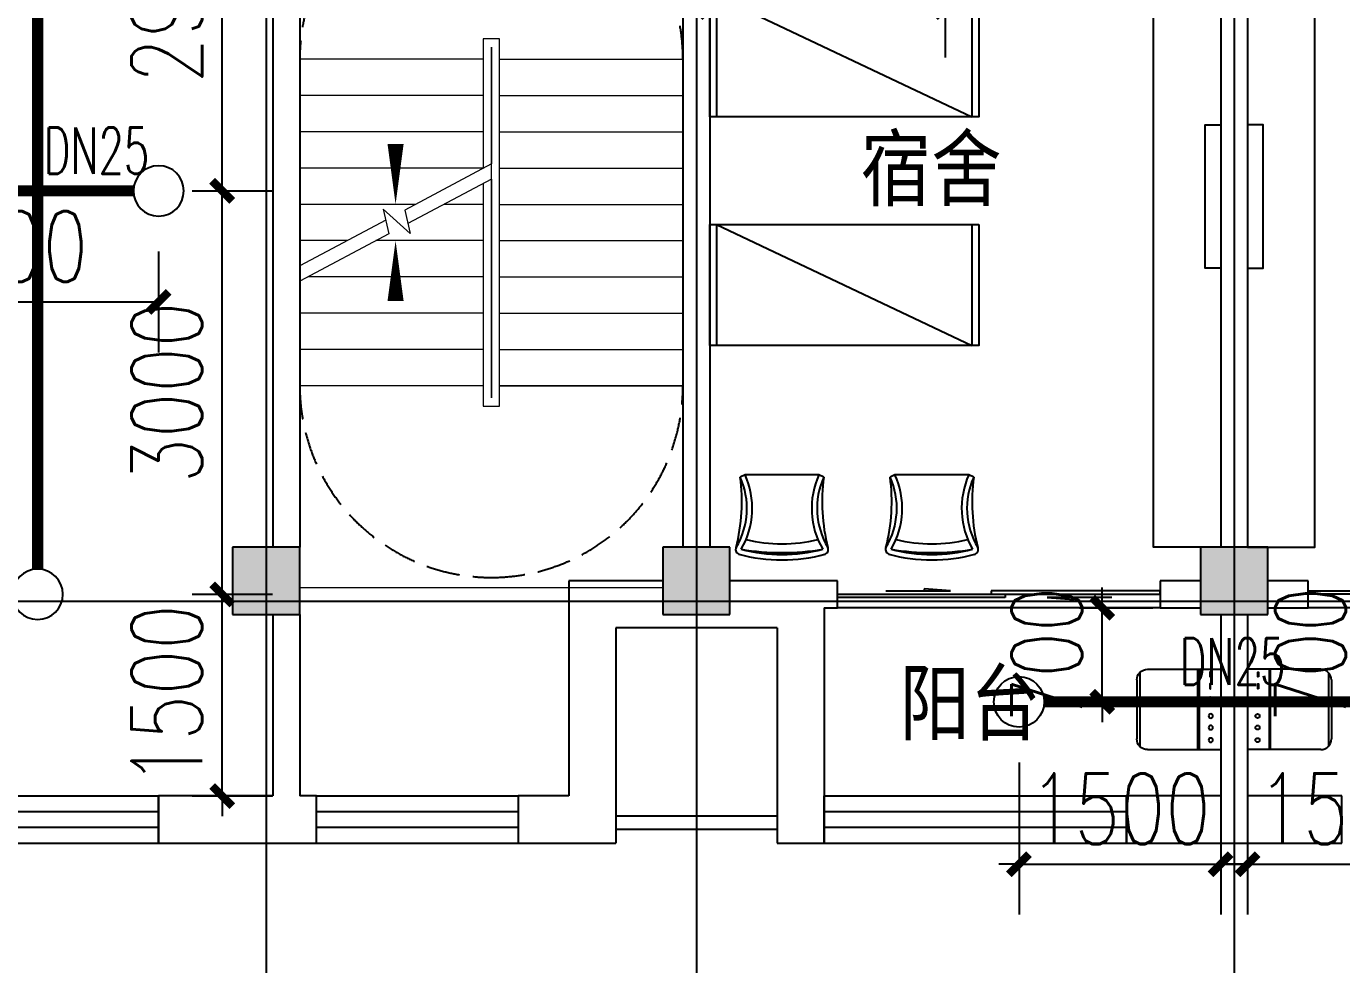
# Model space of a CAD drawing. Extents: x 0 to 2838408, y -923048 to 203859.
# Drawn here: x 2770978 to 2780763, y -689246 to -682267 of the extents above; entities that cross this region are included whole.
import ezdxf

# ---------------------------------------------------------------- set-up
doc = ezdxf.new("R2010")
doc.units = 0
doc.header["$LTSCALE"] = 1000
doc.linetypes.add('DASH', pattern=[0.35, 0.25, -0.1])
for name, color, linetype in [('A-Fixt', 81, 'Continuous'), ('COLUMN', 9, 'Continuous'), ('DIM_SYMB', 3, 'Continuous'), ('DIM_喷淋', 3, 'Continuous'), ('DOTE', 8, 'Continuous'), ('E2-栏杆', 92, 'Continuous'), ('EQUIP_喷头', 7, 'Continuous'), ('PIPE-喷淋', 6, 'Continuous'), ('PUB_HATCH', 8, 'Continuous'), ('PUB_TEXT', 7, 'Continuous'), ('STAIR', 2, 'Continuous'), ('TEXT_喷淋', 7, 'Continuous'), ('TWT_DIM', 3, 'Continuous'), ('WALL', 9, 'Continuous'), ('WINDOW', 4, 'Continuous'), ('XREF', 8, 'Continuous'), ('配景', 3, 'Continuous')]:
    doc.layers.add(name, color=color, linetype=linetype)
doc.layers.add('A-FLOR-STRS', color=8, linetype='Continuous', lineweight=0)
doc.styles.add('_TCH_DIM_T3', font='SIMPLEX', dxfattribs={"width": 0.75, "bigfont": 'HZTXT'})
doc.styles.add('_TWT_PIPEDN', font='SIMPLEX', dxfattribs={"width": 0.8, "height": 2.3, "bigfont": 'HZTXT'})
doc.styles.get("Standard").update_dxf_attribs({"font": 'geniso.shx', "bigfont": 'hztxt.shx'})
doc.dimstyles.new('_TWT_ARCH&&150', dxfattribs={"dimtxt": 525, "dimasz": 150, "dimexe": 375, "dimexo": 450, "dimgap": 150, "dimtad": 1, "dimdec": 0, "dimzin": 0, "dimdsep": 46, "dimtxsty": '_TCH_DIM_T3', "dimblk": 'ARCHTICK', "dimcen": 0.09, "dimclrt": 7, "dimazin": 2, "dimtfac": 1, "dimtdec": 0, "dimtix": 1, "dimtmove": 2, "dimatfit": 3, "dimfxl": 1, "dimtolj": 1, "dimtzin": 0, "dimarcsym": 0})

# ---------------------------------------------------------------- blocks, each defined once
blk = doc.blocks.new('单人床')
at = {"layer": 'A-Fixt'}
for p, q in [((47773.8, 13973.4), (48673.8, 13973.4)), ((47773.8, 12073.4), (48673.8, 13973.4)), ((47773.8, 12073.4), (48673.8, 12073.4))]:
    blk.add_line(p, q, dxfattribs=at)
blk.add_lwpolyline([(47773.8, 14023.4), (48673.8, 14023.4), (48673.8, 12023.4), (47773.8, 12023.4), (47773.8, 14023.4)], dxfattribs=at)
blk = doc.blocks.new('CH_AP01')
for p, q in [((-311.4, 16.6), (-275, 0)), ((-275, 0), (275, 0)), ((275, 0), (311.4, 16.6))]:
    blk.add_line(p, q)
for centre, radius, start, end in [((-306.8, 555.3), 37.8, 100.18588, 202.83587), ((0, -578.9), 1212.6, 74.71041, 105.28959), ((0, -578.9), 1172.6, 75.02868, 104.97132), ((306.8, 555.3), 37.8, 337.16413, 79.81412), ((-1658.4, 201.9), 1359.7, 352.16586, 14.42826), ((-823.7, 250), 562.9, 335.50378, 31.09034), ((0, -1278.1), 1856.9, 80.61099, 99.38901), ((-823.7, 250), 602.9, 335.50378, 30.26909), ((0, -578.9), 1092.6, 75.87672, 104.12328), ((823.7, 250), 602.9, 149.73091, 204.49622), ((823.7, 250), 562.9, 148.90966, 204.49622), ((1658.4, 201.9), 1359.7, 165.57174, 187.83414)]:
    blk.add_arc(centre, radius, start, end)
blk = doc.blocks.new('A$C61295E98')
at = {"color": 3}
for p, q in [((544, 597.9), (0, 597.9)), ((0, 597.9), (0, 0)), ((161.4, 597.9), (161.4, 0)), ((170.4, 0.2), (170.4, 597.6)), ((602.7, 572.2), (602.7, 25.6)), ((624, 517.9), (624, 80)), ((544, 0), (0, 0))]:
    blk.add_line(p, q, dxfattribs=at)
for points in [[(81.8, 540.3), (75.3, 540.3), (75.3, 576.8), (81.8, 576.8)], [(81.8, 453.1), (75.3, 453.1), (75.3, 489.6), (81.8, 489.6)], [(81.8, 352.9), (75.3, 352.9), (75.3, 389.4), (81.8, 389.4)]]:
    blk.add_lwpolyline(points, close=True, dxfattribs=at)
for centre in [(74, 250.1), (74, 164.2), (74, 70.5)]:
    blk.add_circle(centre, 15.7, dxfattribs=at)
for centre, start, end in [((544, 517.9), 360, 90), ((544, 80), 270, 0)]:
    blk.add_arc(centre, 80, start, end, dxfattribs=at)
blk = doc.blocks.new('宿舍')
at = {"layer": 'A-Fixt'}
for p, q in [((47853.8, 13801.7), (48353.8, 15701.7)), ((48353.8, 13801.7), (47853.8, 15701.7)), ((47853.8, 13801.7), (48353.8, 13801.7))]:
    blk.add_line(p, q, dxfattribs=at)
for points in [[(47853.8, 8601.7), (48353.8, 8601.7), (48353.8, 15701.7), (47853.8, 15701.7)], [(47853.8, 10676.1), (47970.5, 10676.1), (47970.5, 11742.6), (47853.8, 11742.6)]]:
    blk.add_lwpolyline(points, close=True, dxfattribs=at)
at = {"xscale": -1, "rotation": 90}
for p in [(63677.2, 60475.5), (63677.2, 58775.5)]:
    blk.add_blockref('单人床', p, dxfattribs=at)
at = {"layer": 'A-Fixt', "xscale": -1, "rotation": 180}
for p in [(50002, 9140.5), (51117.2, 9140.5)]:
    blk.add_blockref('CH_AP01', p, dxfattribs=at)
at = {"layer": '配景', "color": 252}
blk.add_blockref('A$C61295E98', (47853.8, 7096.6), dxfattribs=at)
blk = doc.blocks.new('$WINLIB2D$00000001')
at = {"color": 0}
for points in [[(-0.5, 0.5), (-0.5, -0.5)], [(-0.5, 0.5), (0.5, 0.5)], [(0.5, -0.5), (0.5, 0.5)], [(0.5, 0.1667), (-0.5, 0.1667)], [(0.5, -0.1667), (-0.5, -0.1667)], [(-0.5, -0.5), (0.5, -0.5)]]:
    blk.add_lwpolyline(points, dxfattribs=at)
blk = doc.blocks.new('$DorLib2D$00000131')
at = {"color": 0, "linetype": 'Continuous'}
for p, q in [((0.15, 0.125), (0.2319, 0.1973)), ((0.2319, 0.1973), (0.2319, 0.125)), ((-0.5, 0.125), (-0.5, 0)), ((0.0192, 0.125), (-0.5, 0.125)), ((0.0192, 0), (0.0192, 0.125)), ((0.35, 0.125), (0.15, 0.125)), ((-0.5, 0), (0.0192, 0)), ((-0.024, 0), (0.5, 0)), ((-0.024, -0.125), (-0.024, 0)), ((0.5, 0), (0.5, -0.125)), ((-0.35, -0.125), (-0.15, -0.125)), ((-0.2319, -0.1973), (-0.2319, -0.125)), ((-0.15, -0.125), (-0.2319, -0.1973)), ((0.5, -0.125), (-0.024, -0.125))]:
    blk.add_line(p, q, dxfattribs=at)
blk = doc.blocks.new('4F1')
at = {"layer": 'PUB_HATCH'}
for points in [[(2436966.7, -686141.3), (2436466.7, -686141.3), (2436466.7, -686641.3), (2436966.7, -686641.3)], [(2440166.7, -686141.3), (2439666.7, -686141.3), (2439666.7, -686641.3), (2440166.7, -686641.3)], [(2444166.7, -686141.3), (2443666.7, -686141.3), (2443666.7, -686641.3), (2444166.7, -686641.3)]]:
    blk.add_hatch(color=256, dxfattribs=at).paths.add_polyline_path(points)
at = {"layer": 'A-FLOR-STRS'}
for p, q in [((2438451.7, -682361.3), (2438331.7, -682361.3)), ((2438331.7, -682361.3), (2438331.7, -683321.9)), ((2438451.7, -685091.3), (2438451.7, -682361.3)), ((2438391.7, -682421.3), (2438391.7, -682421.3)), ((2438391.7, -682421.3), (2438391.7, -683289.9)), ((2438391.7, -683289.9), (2438391.7, -682421.3)), ((2436966.7, -682511.3), (2436966.7, -684049.4)), ((2438331.7, -682511.3), (2436966.7, -682511.3)), ((2438391.7, -682511.3), (2438391.7, -683289.9)), ((2438391.7, -684941.3), (2438391.7, -682511.3)), ((2438391.7, -682511.3), (2438391.7, -682511.3)), ((2438451.7, -682511.3), (2439816.7, -682511.3)), ((2439816.7, -684941.3), (2439816.7, -682511.3)), ((2438331.7, -682781.3), (2436966.7, -682781.3)), ((2438451.7, -682781.3), (2439816.7, -682781.3)), ((2438331.7, -683051.3), (2436966.7, -683051.3)), ((2438451.7, -683051.3), (2439816.7, -683051.3)), ((2438331.7, -683321.3), (2436966.7, -683321.3)), ((2438391.7, -683289.9), (2437746.8, -683633.6)), ((2438451.7, -683321.3), (2439816.7, -683321.3)), ((2438391.7, -683403.2), (2437770.2, -683734.5)), ((2438331.7, -683435.2), (2438331.7, -685091.3)), ((2438391.7, -683403.2), (2438391.7, -684941.3)), ((2438391.7, -683403.2), (2438391.7, -685031.3)), ((2438391.7, -685031.3), (2438391.7, -683403.2)), ((2437826.2, -683591.3), (2436966.7, -683591.3)), ((2437787.1, -683807.4), (2437587.1, -683627.7)), ((2437587.1, -683627.7), (2437629.3, -683809.6)), ((2437746.8, -683633.6), (2437787.1, -683807.4)), ((2438331.7, -683591.3), (2438038.9, -683591.3)), ((2438451.7, -683591.3), (2439816.7, -683591.3)), ((2437605.9, -683708.7), (2436966.7, -684049.4)), ((2437629.3, -683809.6), (2436966.7, -684162.7)), ((2437319.6, -683861.3), (2436966.7, -683861.3)), ((2438331.7, -683861.3), (2437532.2, -683861.3)), ((2438451.7, -683861.3), (2439816.7, -683861.3)), ((2436966.7, -684162.7), (2436966.7, -684941.3)), ((2438331.7, -684131.3), (2437025.6, -684131.3)), ((2438451.7, -684131.3), (2439816.7, -684131.3)), ((2438331.7, -684401.3), (2436966.7, -684401.3)), ((2438451.7, -684401.3), (2439816.7, -684401.3)), ((2438331.7, -684671.3), (2436966.7, -684671.3)), ((2438451.7, -684671.3), (2439816.7, -684671.3)), ((2438331.7, -684941.3), (2436966.7, -684941.3)), ((2436966.7, -684941.3), (2436966.7, -686141.3)), ((2438331.7, -684941.3), (2436966.7, -684941.3)), ((2438451.7, -684941.3), (2439816.7, -684941.3)), ((2439816.7, -684941.3), (2438451.7, -684941.3)), ((2439816.7, -686141.3), (2439816.7, -684941.3)), ((2438331.7, -685091.3), (2438451.7, -685091.3)), ((2438391.7, -685031.3), (2438391.7, -685031.3)), ((2436966.7, -686441.3), (2439666.7, -686441.3))]:
    blk.add_line(p, q, dxfattribs=at)
at = {"layer": 'COLUMN'}
for p, q in [((2436966.7, -686141.3), (2436466.7, -686141.3)), ((2436466.7, -686141.3), (2436466.7, -686641.3)), ((2436966.7, -686641.3), (2436966.7, -686141.3)), ((2440166.7, -686141.3), (2439666.7, -686141.3)), ((2439666.7, -686141.3), (2439666.7, -686641.3)), ((2440166.7, -686641.3), (2440166.7, -686141.3)), ((2444166.7, -686141.3), (2443666.7, -686141.3)), ((2443666.7, -686141.3), (2443666.7, -686641.3)), ((2444166.7, -686641.3), (2444166.7, -686141.3)), ((2436466.7, -686641.3), (2436966.7, -686641.3)), ((2439666.7, -686641.3), (2440166.7, -686641.3)), ((2443666.7, -686641.3), (2444166.7, -686641.3))]:
    blk.add_line(p, q, dxfattribs=at)
at = {"layer": 'DIM_SYMB'}
for points in [[(2437679.2, -682376.3, 0, 0, 0), (2437679.2, -683591.3, 0, 120, 0), (2437679.2, -683141.3, 0, 0, 0)], [(2439104.2, -682376.3, 0, 0, 0), (2439104.2, -685691.3, 0, 0, 0), (2437679.2, -685691.3, 0, 0, 0), (2437679.2, -683861.3, 0, 120, 0), (2437679.2, -684311.3, 0, 0, 0)]]:
    blk.add_lwpolyline(points, format="xyseb", dxfattribs=at)
at = {"layer": 'DOTE'}
for p, q in [((2436716.7, -606941.3), (2436716.7, -690141.3)), ((2439916.7, -606941.3), (2439916.7, -690141.3)), ((2443916.7, -606941.3), (2443916.7, -690141.3)), ((2343216.7, -686541.3), (2453916.7, -686541.3)), ((2343216.7, -686541.3), (2453916.7, -686541.3))]:
    blk.add_line(p, q, dxfattribs=at)
at = {"layer": 'E2-栏杆'}
for points in [[(2440516.7, -688141.3), (2439316.7, -688141.3)], [(2440516.7, -688241.3), (2439316.7, -688241.3)]]:
    blk.add_lwpolyline(points, dxfattribs=at)
at = {"layer": 'STAIR', "color": 9, "linetype": 'DASH'}
blk.add_line((2438391.7, -686366.3), (2438391.7, -686366.3), dxfattribs=at)
for points in [[(2436966.7, -682511.3, -0.414214), (2438391.7, -681086.3)], [(2439816.7, -682511.3, 0.414214), (2438391.7, -681086.3)], [(2436966.7, -684941.3, 0.414214), (2438391.7, -686366.3)], [(2439816.7, -684941.3, -0.414214), (2438391.7, -686366.3)]]:
    blk.add_lwpolyline(points, format="xyb", dxfattribs=at)
at = {"layer": 'WALL'}
for p, q in [((2436766.7, -681441.3), (2436766.7, -686141.3)), ((2436966.7, -681441.3), (2436966.7, -686141.3)), ((2439816.7, -681441.3), (2439816.7, -686141.3)), ((2440016.7, -681441.3), (2440016.7, -686141.3)), ((2443816.7, -681441.3), (2443816.7, -686141.3)), ((2444016.7, -681441.3), (2444016.7, -686141.3)), ((2439666.7, -686391.3), (2438966.7, -686391.3)), ((2438966.7, -686391.3), (2438966.7, -687991.3)), ((2440616.7, -686391.3), (2440166.7, -686391.3)), ((2440966.7, -686391.3), (2440616.7, -686391.3)), ((2440966.7, -686591.3), (2440966.7, -686391.3)), ((2443666.7, -686391.3), (2443366.7, -686391.3)), ((2443366.7, -686391.3), (2443366.7, -686591.3)), ((2444466.7, -686391.3), (2444166.7, -686391.3)), ((2444466.7, -686591.3), (2444466.7, -686391.3)), ((2436766.7, -686641.3), (2436766.7, -687991.3)), ((2436966.7, -686641.3), (2436966.7, -687991.3)), ((2440866.7, -686591.3), (2440866.7, -687991.3)), ((2440866.7, -686591.3), (2440966.7, -686591.3)), ((2443366.7, -686591.3), (2443666.7, -686591.3)), ((2443816.7, -686641.3), (2443816.7, -687991.3)), ((2444016.7, -686641.3), (2444016.7, -687991.3)), ((2444166.7, -686591.3), (2444466.7, -686591.3)), ((2439916.7, -686741.3), (2439316.7, -686741.3)), ((2439316.7, -686741.3), (2439316.7, -688341.3)), ((2440516.7, -686741.3), (2439916.7, -686741.3)), ((2440516.7, -686741.3), (2440516.7, -688341.3)), ((2436766.7, -687991.3), (2435916.7, -687991.3)), ((2435916.7, -687991.3), (2435916.7, -688341.3)), ((2437091.7, -687991.3), (2436966.7, -687991.3)), ((2437091.7, -688341.3), (2437091.7, -687991.3)), ((2438966.7, -687991.3), (2438591.8, -687991.3)), ((2438591.8, -687991.3), (2438591.8, -688341.3)), ((2440866.7, -688341.3), (2440866.7, -687991.3)), ((2443816.7, -687991.3), (2443116.7, -687991.3)), ((2443116.7, -687991.3), (2443116.7, -688341.3)), ((2444716.7, -687991.3), (2444016.7, -687991.3)), ((2444716.7, -688341.3), (2444716.7, -687991.3)), ((2435916.7, -688341.3), (2436866.7, -688341.3)), ((2436866.7, -688341.3), (2437091.7, -688341.3)), ((2438591.8, -688341.3), (2439316.7, -688341.3)), ((2440516.7, -688341.3), (2440866.7, -688341.3)), ((2443116.7, -688341.3), (2443916.7, -688341.3)), ((2443916.7, -688341.3), (2444716.7, -688341.3))]:
    blk.add_line(p, q, dxfattribs=at)
at = {"layer": 'WINDOW'}
for p, q in [((2443366.7, -686591.3), (2440966.7, -686591.3)), ((2446866.7, -686591.3), (2444466.7, -686591.3))]:
    blk.add_line(p, q, dxfattribs=at)
at = {"xscale": -1, "rotation": 359.9999999999999}
blk.add_blockref('宿舍', (2491670.6, -694743), dxfattribs=at)
blk.add_blockref('宿舍', (2396162.9, -694743))
at = {"layer": 'WINDOW', "rotation": 180}
for name, p, xscale, yscale, zscale in [('$DorLib2D$00000131', (2442166.7, -686491.3), -2400, 200, -2400), ('$DorLib2D$00000131', (2445666.7, -686491.3), 2400, 200, 2400), ('$WINLIB2D$00000001', (2434791.7, -688166.3), -2249.999999993481, -350, -2249.999999993481), ('$WINLIB2D$00000001', (2437841.7, -688166.3), -1500.092589734973, 350, -1500.092589734973), ('$WINLIB2D$00000001', (2441991.7, -688166.3), -2249.999999993481, -350, -2249.999999993481)]:
    blk.add_blockref(name, p, dxfattribs=dict(at, xscale=xscale, yscale=yscale, zscale=zscale))
at = {"layer": 'PUB_TEXT'}
for s, p in [('宿舍', (2441137.9, -683605.1)), ('阳台', (2441427.8, -687579.4))]:
    blk.add_text(s, height=525, dxfattribs=at).set_placement(p)
blk = doc.blocks.new('_ArchTick')
at = {"color": 0, "linetype": 'ByBlock', "const_width": 0.4}
blk.add_lwpolyline([(-0.5, -0.5), (0.5, 0.5)], dxfattribs=at)
blk = doc.blocks.new('*D2615')
at = {"layer": 'Defpoints', "color": 0, "linetype": 'ByBlock', "transparency": 16777216}
for p in [(2776062.5, -681441.3), (2777812.5, -681441.3), (2777812.5, -682123.7)]:
    blk.add_point(p, dxfattribs=at)
at = {"layer": 'TWT_DIM', "color": 0, "linetype": 'ByBlock', "lineweight": -2, "transparency": 16777216}
for p, q in [((2776062.5, -681891.3), (2776062.5, -682498.7)), ((2777812.5, -681891.3), (2777812.5, -682498.7)), ((2776062.5, -682123.7), (2777812.5, -682123.7))]:
    blk.add_line(p, q, dxfattribs=at)
at = {"layer": 'TWT_DIM', "color": 0, "linetype": 'ByBlock', "lineweight": -2, "transparency": 16777216, "xscale": 150, "yscale": 150, "zscale": 150, "rotation": 180}
blk.add_blockref('_ArchTick', (2776062.5, -682123.7), dxfattribs=at)
at = {"layer": 'TWT_DIM', "color": 0, "linetype": 'ByBlock', "lineweight": -2, "transparency": 16777216, "xscale": 150, "yscale": 150, "zscale": 150}
blk.add_blockref('_ArchTick', (2777812.5, -682123.7), dxfattribs=at)
at = {"layer": 'TWT_DIM', "color": 7, "linetype": 'ByBlock', "transparency": 16777216, "insert": (2776937.5, -681711.2), "char_height": 525, "attachment_point": 5, "style": '_TCH_DIM_T3'}
blk.add_mtext('\\A1;1750', dxfattribs=at)
blk = doc.blocks.new('*D2619')
at = {"layer": 'Defpoints', "color": 0, "linetype": 'ByBlock', "transparency": 16777216}
for p in [(2778362.5, -687291.3), (2779862.5, -687291.3), (2779862.5, -688498.7)]:
    blk.add_point(p, dxfattribs=at)
at = {"layer": 'TWT_DIM', "color": 0, "linetype": 'ByBlock', "lineweight": -2, "transparency": 16777216}
for p, q in [((2778362.5, -687741.3), (2778362.5, -688873.7)), ((2779862.5, -687741.3), (2779862.5, -688873.7)), ((2778362.5, -688498.7), (2778212.5, -688498.7)), ((2778362.5, -688498.7), (2779862.5, -688498.7)), ((2779862.5, -688498.7), (2780012.5, -688498.7))]:
    blk.add_line(p, q, dxfattribs=at)
at = {"layer": 'TWT_DIM', "color": 0, "linetype": 'ByBlock', "lineweight": -2, "transparency": 16777216, "xscale": 150, "yscale": 150, "zscale": 150}
blk.add_blockref('_ArchTick', (2778362.5, -688498.7), dxfattribs=at)
at = {"layer": 'TWT_DIM', "color": 0, "linetype": 'ByBlock', "lineweight": -2, "transparency": 16777216, "xscale": 150, "yscale": 150, "zscale": 150, "rotation": 180}
blk.add_blockref('_ArchTick', (2779862.5, -688498.7), dxfattribs=at)
at = {"layer": 'TWT_DIM', "color": 7, "linetype": 'ByBlock', "transparency": 16777216, "insert": (2779112.5, -688086.2), "char_height": 525, "attachment_point": 5, "style": '_TCH_DIM_T3'}
blk.add_mtext('\\A1;1500', dxfattribs=at)
blk = doc.blocks.new('*D2620')
at = {"layer": 'Defpoints', "color": 0, "linetype": 'ByBlock', "transparency": 16777216}
for p in [(2778362.5, -686591.3), (2778981.5, -686591.3), (2778362.5, -687291.3)]:
    blk.add_point(p, dxfattribs=at)
at = {"layer": 'TWT_DIM', "color": 0, "linetype": 'ByBlock', "lineweight": -2, "transparency": 16777216}
for p, q in [((2778981.5, -686591.3), (2778981.5, -686441.3)), ((2778812.5, -686591.3), (2779356.5, -686591.3)), ((2778981.5, -687291.3), (2778981.5, -686591.3)), ((2778812.5, -687291.3), (2779356.5, -687291.3)), ((2778981.5, -687291.3), (2778981.5, -687441.3))]:
    blk.add_line(p, q, dxfattribs=at)
at = {"layer": 'TWT_DIM', "color": 0, "linetype": 'ByBlock', "lineweight": -2, "transparency": 16777216, "xscale": 150, "yscale": 150, "zscale": 150}
for p, rotation in [((2778981.5, -686591.3), 270), ((2778981.5, -687291.3), 90)]:
    blk.add_blockref('_ArchTick', p, dxfattribs=dict(at, rotation=rotation))
at = {"layer": 'TWT_DIM', "color": 7, "linetype": 'ByBlock', "transparency": 16777216, "insert": (2778569, -686941.3), "char_height": 525, "attachment_point": 5, "rotation": 90, "style": '_TCH_DIM_T3'}
blk.add_mtext('\\A1;700', dxfattribs=at)
blk = doc.blocks.new('*D2621')
at = {"layer": 'Defpoints', "color": 0, "linetype": 'ByBlock', "transparency": 16777216}
for p in [(2780062.5, -687291.3), (2781562.5, -687291.3), (2781562.5, -688498.7)]:
    blk.add_point(p, dxfattribs=at)
at = {"layer": 'TWT_DIM', "color": 0, "linetype": 'ByBlock', "lineweight": -2, "transparency": 16777216}
for p, q in [((2780062.5, -687741.3), (2780062.5, -688873.7)), ((2781562.5, -687741.3), (2781562.5, -688873.7)), ((2780062.5, -688498.7), (2779912.5, -688498.7)), ((2780062.5, -688498.7), (2781562.5, -688498.7)), ((2781562.5, -688498.7), (2781712.5, -688498.7))]:
    blk.add_line(p, q, dxfattribs=at)
at = {"layer": 'TWT_DIM', "color": 0, "linetype": 'ByBlock', "lineweight": -2, "transparency": 16777216, "xscale": 150, "yscale": 150, "zscale": 150}
blk.add_blockref('_ArchTick', (2780062.5, -688498.7), dxfattribs=at)
at = {"layer": 'TWT_DIM', "color": 0, "linetype": 'ByBlock', "lineweight": -2, "transparency": 16777216, "xscale": 150, "yscale": 150, "zscale": 150, "rotation": 180}
blk.add_blockref('_ArchTick', (2781562.5, -688498.7), dxfattribs=at)
at = {"layer": 'TWT_DIM', "color": 7, "linetype": 'ByBlock', "transparency": 16777216, "insert": (2780812.5, -688086.2), "char_height": 525, "attachment_point": 5, "style": '_TCH_DIM_T3'}
blk.add_mtext('\\A1;1500', dxfattribs=at)
blk = doc.blocks.new('*D2622')
at = {"layer": 'Defpoints', "color": 0, "linetype": 'ByBlock', "transparency": 16777216}
for p in [(2780943.5, -686591.3), (2781562.5, -686591.3), (2781562.5, -687291.3)]:
    blk.add_point(p, dxfattribs=at)
at = {"layer": 'TWT_DIM', "color": 0, "linetype": 'ByBlock', "lineweight": -2, "transparency": 16777216}
for p, q in [((2780943.5, -686591.3), (2780943.5, -686441.3)), ((2781112.5, -686591.3), (2780568.5, -686591.3)), ((2780943.5, -687291.3), (2780943.5, -686591.3)), ((2781112.5, -687291.3), (2780568.5, -687291.3)), ((2780943.5, -687291.3), (2780943.5, -687441.3))]:
    blk.add_line(p, q, dxfattribs=at)
at = {"layer": 'TWT_DIM', "color": 0, "linetype": 'ByBlock', "lineweight": -2, "transparency": 16777216, "xscale": 150, "yscale": 150, "zscale": 150}
for p, rotation in [((2780943.5, -686591.3), 270), ((2780943.5, -687291.3), 90)]:
    blk.add_blockref('_ArchTick', p, dxfattribs=dict(at, rotation=rotation))
at = {"layer": 'TWT_DIM', "color": 7, "linetype": 'ByBlock', "transparency": 16777216, "insert": (2780531, -686941.3), "char_height": 525, "attachment_point": 5, "rotation": 90, "style": '_TCH_DIM_T3'}
blk.add_mtext('\\A1;700', dxfattribs=at)
blk = doc.blocks.new('*D3194')
at = {"layer": 'Defpoints', "color": 0, "linetype": 'ByBlock', "transparency": 16777216}
for p in [(2771762.5, -680541.3), (2772435.5, -680541.3), (2771762.5, -683491.3)]:
    blk.add_point(p, dxfattribs=at)
at = {"layer": 'TWT_DIM', "color": 0, "linetype": 'ByBlock', "lineweight": -2, "transparency": 16777216}
for p, q in [((2772212.5, -680541.3), (2772810.5, -680541.3)), ((2772435.5, -683491.3), (2772435.5, -680541.3)), ((2772212.5, -683491.3), (2772810.5, -683491.3))]:
    blk.add_line(p, q, dxfattribs=at)
at = {"layer": 'TWT_DIM', "color": 0, "linetype": 'ByBlock', "lineweight": -2, "transparency": 16777216, "xscale": 150, "yscale": 150, "zscale": 150}
for p, rotation in [((2772435.5, -680541.3), 90), ((2772435.5, -683491.3), 270)]:
    blk.add_blockref('_ArchTick', p, dxfattribs=dict(at, rotation=rotation))
at = {"layer": 'TWT_DIM', "color": 7, "linetype": 'ByBlock', "transparency": 16777216, "insert": (2772023, -682016.3), "char_height": 525, "attachment_point": 5, "rotation": 90, "style": '_TCH_DIM_T3'}
blk.add_mtext('\\A1;2950', dxfattribs=at)
blk = doc.blocks.new('*D3195')
at = {"layer": 'Defpoints', "color": 0, "linetype": 'ByBlock', "transparency": 16777216}
for p in [(2771762.5, -683491.3), (2772435.5, -683491.3), (2771762.5, -686491.3)]:
    blk.add_point(p, dxfattribs=at)
at = {"layer": 'TWT_DIM', "color": 0, "linetype": 'ByBlock', "lineweight": -2, "transparency": 16777216}
for p, q in [((2772212.5, -683491.3), (2772810.5, -683491.3)), ((2772435.5, -686491.3), (2772435.5, -683491.3)), ((2772212.5, -686491.3), (2772810.5, -686491.3))]:
    blk.add_line(p, q, dxfattribs=at)
at = {"layer": 'TWT_DIM', "color": 0, "linetype": 'ByBlock', "lineweight": -2, "transparency": 16777216, "xscale": 150, "yscale": 150, "zscale": 150}
for p, rotation in [((2772435.5, -683491.3), 90), ((2772435.5, -686491.3), 270)]:
    blk.add_blockref('_ArchTick', p, dxfattribs=dict(at, rotation=rotation))
at = {"layer": 'TWT_DIM', "color": 7, "linetype": 'ByBlock', "transparency": 16777216, "insert": (2772023, -684991.3), "char_height": 525, "attachment_point": 5, "rotation": 90, "style": '_TCH_DIM_T3'}
blk.add_mtext('\\A1;3000', dxfattribs=at)
blk = doc.blocks.new('*D3196')
at = {"layer": 'Defpoints', "color": 0, "linetype": 'ByBlock', "transparency": 16777216}
for p in [(2771762.5, -686491.3), (2772435.5, -686491.3), (2771762.5, -687991.3)]:
    blk.add_point(p, dxfattribs=at)
at = {"layer": 'TWT_DIM', "color": 0, "linetype": 'ByBlock', "lineweight": -2, "transparency": 16777216}
for p, q in [((2772435.5, -686491.3), (2772435.5, -686341.3)), ((2772212.5, -686491.3), (2772810.5, -686491.3)), ((2772435.5, -687991.3), (2772435.5, -686491.3)), ((2772212.5, -687991.3), (2772810.5, -687991.3)), ((2772435.5, -687991.3), (2772435.5, -688141.3))]:
    blk.add_line(p, q, dxfattribs=at)
at = {"layer": 'TWT_DIM', "color": 0, "linetype": 'ByBlock', "lineweight": -2, "transparency": 16777216, "xscale": 150, "yscale": 150, "zscale": 150}
for p, rotation in [((2772435.5, -686491.3), 270), ((2772435.5, -687991.3), 90)]:
    blk.add_blockref('_ArchTick', p, dxfattribs=dict(at, rotation=rotation))
at = {"layer": 'TWT_DIM', "color": 7, "linetype": 'ByBlock', "transparency": 16777216, "insert": (2772023, -687241.3), "char_height": 525, "attachment_point": 5, "rotation": 90, "style": '_TCH_DIM_T3'}
blk.add_mtext('\\A1;1500', dxfattribs=at)
blk = doc.blocks.new('*D3197')
at = {"layer": 'Defpoints', "color": 0, "linetype": 'ByBlock', "transparency": 16777216}
for p in [(2769562.5, -683491.3), (2771962.5, -683491.3), (2771962.5, -684317.4)]:
    blk.add_point(p, dxfattribs=at)
at = {"layer": 'DIM_喷淋', "color": 0, "linetype": 'ByBlock', "lineweight": -2, "transparency": 16777216}
for p, q in [((2769562.5, -683941.3), (2769562.5, -684692.4)), ((2771962.5, -683941.3), (2771962.5, -684692.4)), ((2769562.5, -684317.4), (2771962.5, -684317.4))]:
    blk.add_line(p, q, dxfattribs=at)
at = {"layer": 'DIM_喷淋', "color": 0, "linetype": 'ByBlock', "lineweight": -2, "transparency": 16777216, "xscale": 150, "yscale": 150, "zscale": 150, "rotation": 180}
blk.add_blockref('_ArchTick', (2769562.5, -684317.4), dxfattribs=at)
at = {"layer": 'DIM_喷淋', "color": 0, "linetype": 'ByBlock', "lineweight": -2, "transparency": 16777216, "xscale": 150, "yscale": 150, "zscale": 150}
blk.add_blockref('_ArchTick', (2771962.5, -684317.4), dxfattribs=at)
at = {"layer": 'DIM_喷淋', "color": 7, "linetype": 'ByBlock', "transparency": 16777216, "insert": (2770762.5, -683904.9), "char_height": 525, "attachment_point": 5, "style": '_TCH_DIM_T3'}
blk.add_mtext('\\A1;2400', dxfattribs=at)
blk = doc.blocks.new('$TwtSys$00000125')
blk.add_circle((0, 0, 0), 1)

msp = doc.modelspace()

# ---------------------------------------------------------------- linework, layer by layer
at = {"layer": 'PIPE-喷淋', "linetype": 'ByBlock', "ltscale": 1.5, "const_width": 82.5}
for points in [[(2771062.5, -683491.3), (2771062.5, -680541.3)], [(2771062.5, -683491.3), (2769750, -683491.3)], [(2771775, -683491.3), (2771062.5, -683491.3)], [(2771062.5, -686303.8), (2771062.5, -683491.3)], [(2781375, -687291.3), (2778550, -687291.3)]]:
    msp.add_lwpolyline(points, dxfattribs=at)

# ---------------------------------------------------------------- block references
at = {"layer": 'EQUIP_喷头', "linetype": 'ByBlock', "xscale": 187.5, "yscale": -187.5, "zscale": 187.5}
for p in [(2771962.5, -683491.3), (2771062.5, -686491.3)]:
    msp.add_blockref('$TwtSys$00000125', p, dxfattribs=at)
at = {"layer": 'EQUIP_喷头', "linetype": 'ByBlock', "xscale": 187.5, "yscale": 187.5, "zscale": 187.5, "rotation": 180}
msp.add_blockref('$TwtSys$00000125', (2778362.5, -687291.3), dxfattribs=at)
at = {"layer": 'XREF'}
msp.add_blockref('4F1', (336045.8, 0), dxfattribs=at)

# ---------------------------------------------------------------- texts
at = {"layer": 'TEXT_喷淋', "color": 251, "linetype": 'ByBlock', "style": '_TWT_PIPEDN', "width": 0.64}
msp.add_text('DN25', height=345, rotation=359.99999, dxfattribs=at).set_placement((2771107.7, -683363.8))
msp.add_text('DN25', height=345, dxfattribs=at).set_placement((2779557.7, -687163.8))

# ---------------------------------------------------------------- dimensions: what is measured, and where the dimension line sits
at = {"layer": 'DIM_喷淋', "linetype": 'ByBlock'}
dim = msp.add_aligned_dim(p1=(2769562.5, -683491.3), p2=(2771962.5, -683491.3), distance=-826.1, dimstyle='_TWT_ARCH&&150', dxfattribs=at)
dim.commit()
dim.dimension.update_dxf_attribs({"geometry": '*D3197', "text_midpoint": (2770762.5, -683904.9)})
at = {"layer": 'TWT_DIM', "linetype": 'ByBlock'}
for p1, p2, distance, picture, middle in [((2771762.5, -683491.3), (2771762.5, -680541.3), -672.9, '*D3194', (2772023, -682016.3)), ((2776062.5, -681441.3), (2777812.5, -681441.3), -682.4, '*D2615', (2776937.5, -681711.2)), ((2771762.5, -686491.3), (2771762.5, -683491.3), -672.9, '*D3195', (2772023, -684991.3)), ((2771762.5, -687991.3), (2771762.5, -686491.3), -672.9, '*D3196', (2772023, -687241.3)), ((2778362.5, -687291.3), (2778362.5, -686591.3), -619, '*D2620', (2778569, -686941.3)), ((2781562.5, -687291.3), (2781562.5, -686591.3), 619, '*D2622', (2780531, -686941.3)), ((2778362.5, -687291.3), (2779862.5, -687291.3), -1207.4, '*D2619', (2779112.5, -688086.2)), ((2780062.5, -687291.3), (2781562.5, -687291.3), -1207.4, '*D2621', (2780812.5, -688086.2))]:
    dim = msp.add_aligned_dim(p1=p1, p2=p2, distance=distance, dimstyle='_TWT_ARCH&&150', dxfattribs=at)
    dim.commit()
    dim.dimension.update_dxf_attribs({"geometry": picture, "text_midpoint": middle})

doc.saveas('drawing.dxf')
